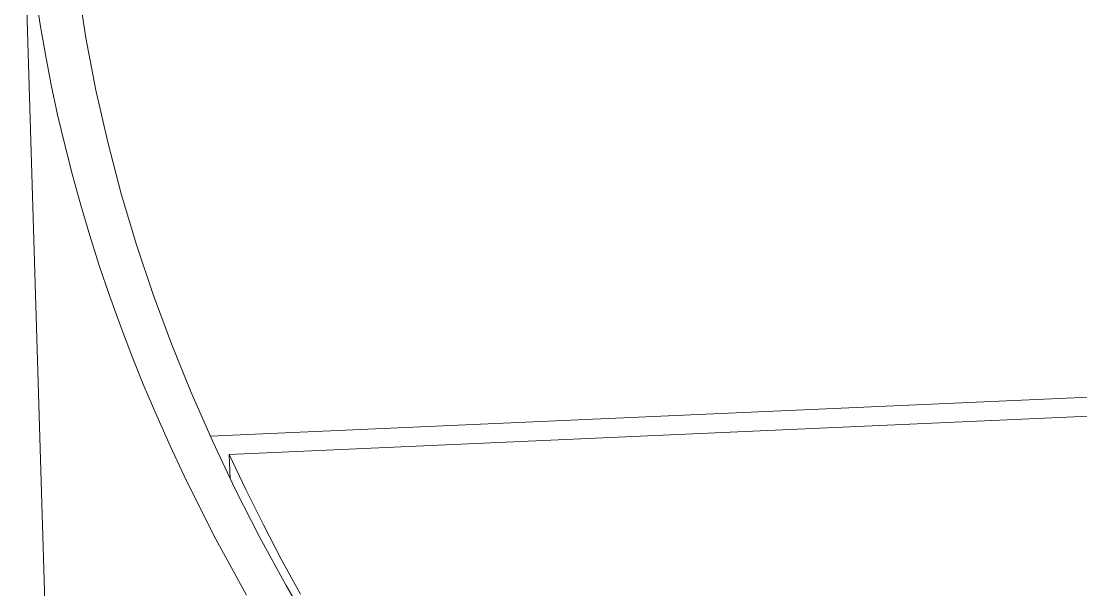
# Model space of a CAD drawing. Header units: inches. Extents: x 214 to 477, y -11 to 187.
# Drawn here: x 429.552 to 432.312, y 89.943 to 91.425 of the extents above; entities that cross this region are included whole.
import ezdxf

# ---------------------------------------------------------------- set-up
doc = ezdxf.new("R2010")
doc.units = ezdxf.units.IN
doc.layers.add('ZANO_R', color=7, linetype='Continuous', lineweight=0)

msp = doc.modelspace()

# ---------------------------------------------------------------- linework, layer by layer
at = {"layer": 'ZANO_R'}
for p, q in [((429.93326, 79.39026), (429.55221, 91.92637)), ((429.72083, 91.3813), (429.69941, 91.51857)), ((429.60153, 91.41626), (429.58955, 91.49472)), ((429.61512, 91.33777), (429.60153, 91.41626)), ((429.74691, 91.24483), (429.72083, 91.3813)), ((429.63032, 91.25926), (429.61512, 91.33777)), ((429.64714, 91.18073), (429.63032, 91.25926)), ((429.7776, 91.10933), (429.74691, 91.24483)), ((429.66559, 91.10219), (429.64714, 91.18073)), ((429.68566, 91.02365), (429.66559, 91.10219)), ((429.81288, 90.97494), (429.7776, 91.10933)), ((430.04474, 90.3432), (446.43068, 91.07464)), ((429.70736, 90.94512), (429.68566, 91.02365)), ((446.43412, 91.02532), (430.09429, 90.29581)), ((429.85271, 90.84183), (429.81288, 90.97494)), ((429.7307, 90.86661), (429.70736, 90.94512)), ((429.75567, 90.78812), (429.7307, 90.86661)), ((429.89702, 90.71016), (429.85271, 90.84183)), ((429.78228, 90.70966), (429.75567, 90.78812)), ((429.81053, 90.63125), (429.78228, 90.70966)), ((429.94379, 90.58364), (429.89702, 90.71016)), ((429.84042, 90.55288), (429.81053, 90.63125)), ((429.99486, 90.45728), (429.94379, 90.58364)), ((429.87196, 90.47457), (429.84042, 90.55288)), ((429.90514, 90.39633), (429.87196, 90.47457)), ((430.05022, 90.3311), (429.99486, 90.45728)), ((429.93996, 90.31816), (429.90514, 90.39633)), ((430.10989, 90.20513), (430.05022, 90.3311)), ((429.97643, 90.24008), (429.93996, 90.31816)), ((430.09429, 90.29581), (430.13712, 90.20469)), ((430.09429, 90.29581), (430.09617, 90.23329)), ((430.05431, 90.08419), (429.97643, 90.24008)), ((430.17387, 90.07941), (430.10989, 90.20513)), ((430.13712, 90.20469), (430.18221, 90.11367)), ((430.18221, 90.11367), (430.22958, 90.02276)), ((430.13875, 89.92873), (430.05431, 90.08419)), ((430.24214, 89.95398), (430.17387, 90.07941)), ((430.22958, 90.02276), (430.27922, 89.93197)), ((430.31471, 89.82888), (430.24214, 89.95398))]:
    msp.add_line(p, q, dxfattribs=at)

doc.saveas('drawing.dxf')
